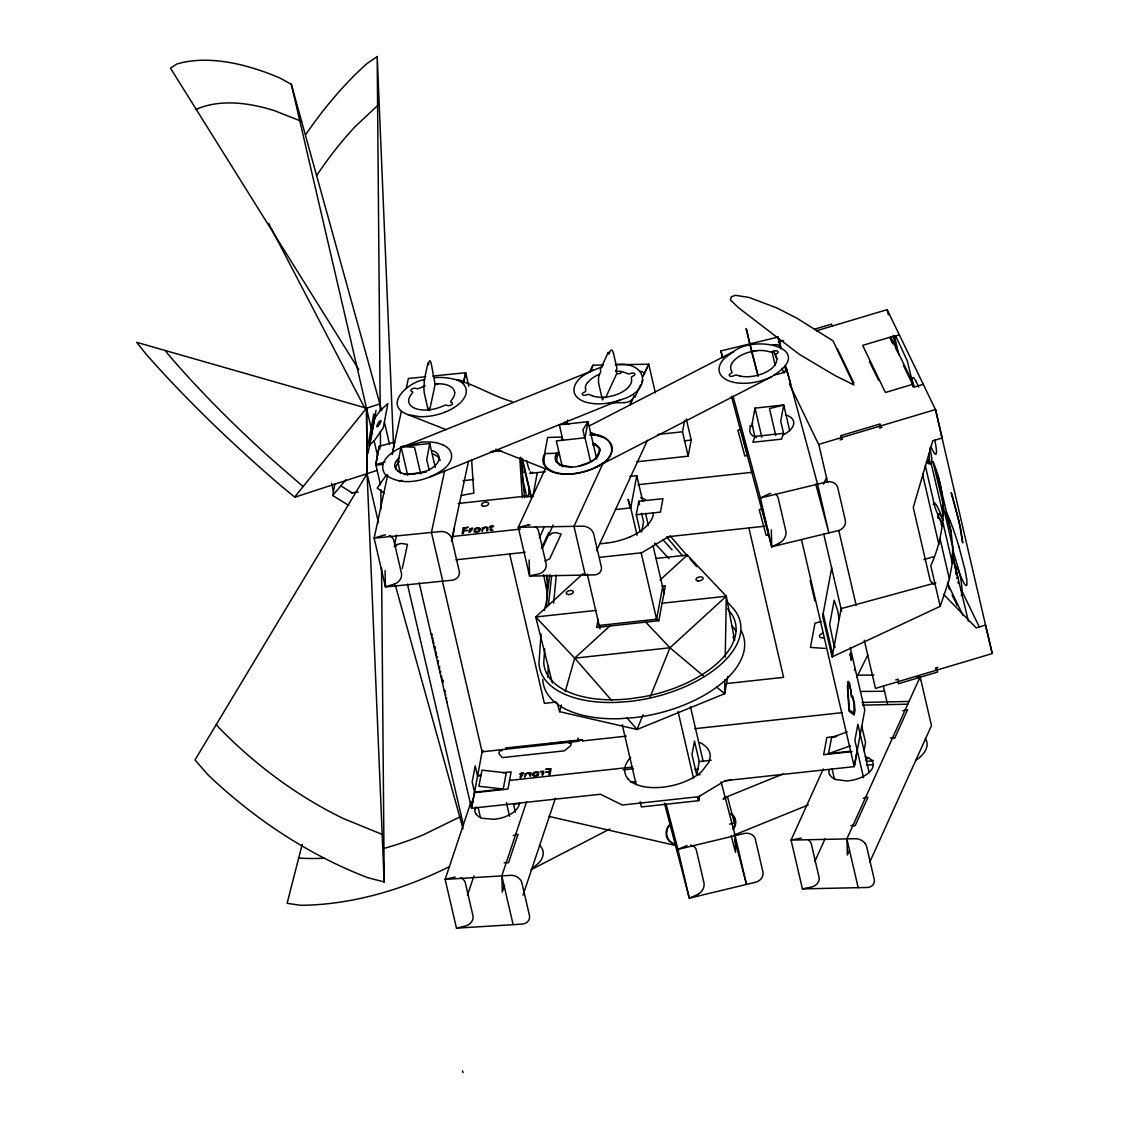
<?xml version="1.0" encoding="UTF-8"?>
<svg xmlns="http://www.w3.org/2000/svg" width="1129" height="1129" viewBox="0 0 1129 1129"><rect width="100%" height="100%" fill="white"/><g stroke="black" fill="none" stroke-linecap="round" stroke-linejoin="round"><path stroke-width="1.5" d="M432.703 637.589L432.986 640.947M436.048 652.026L436.33 655.37M724.86 679.799L724.62 693.728L637.095 729.475L559.575 711.679L557.444 703.226M725.255 657.163L726.3 596.239L687.321 555.059L656.132 558.446M546.619 605.327L547.325 575.381M831.72 567.873L822.66 616.236L832.115 656.909L940.217 606.329L930.762 565.671C945.862 532.944 947.541 494.7 932.935 461.535L943.519 505.453M940.217 606.329L949.39 579.106L952.311 562.99L952.721 547.212L951.112 531.801L938.044 476.142M436.373 652.548L436.358 653.86M547.65 677.188L548.44 666.166M541.045 634.117L538.956 663.231A102.937 53.952 -13.1 0 0 616.349 702.407L629.375 701.462A102.937 53.952 -13.1 0 0 732.213 607.36L726.526 601.037M544.728 648.808L543.769 662.37A98.04 51.384 -13.1 0 0 629.869 698.78L642.443 696.96A98.04 51.384 -13.1 0 0 732.171 614.853L727.669 608.968M483.395 527.92L482.408 527.793A32.205 16.879 -13.1 0 1 482.309 528.428C481.843 535.569 482.252 527.822 485.244 527.497C488.758 526.368 484.962 531.872 487.615 530.856L487.982 527.483L485.145 527.031A2.724 1.425 -13.1 0 0 484.031 527.483L483.41 527.85M553.605 603.168L556.301 575.155M653.338 512.721L653.028 515.84A43.41 22.749 -13.1 0 1 642.711 529.445A43.763 22.933 -13.1 0 1 630.151 536.811M548.384 605.497L551.615 575.903M549.738 574.717L546.309 602.674L544.291 610.464M441.114 675.834L441.368 676.948L441.566 675.904M358.824 369.62L170.451 68.121L176.985 63.958A467.928 182.997 53.7 0 1 279.3 77.732L291.31 84.252L371.173 428.23M463.37 383.55L465.684 372.739L432.689 376.042M699.641 795.79L698.752 800.659L641.357 806.967L640.157 801.816M392.497 453.745L394.656 442.116L379.203 446.265L375.788 464.527L380.473 484.736M626.369 736.136L582.55 740.906L582.691 740.102L579.219 740.469M857.137 751.039L854.216 766.633L725.255 780.661L698.653 796.707L622.262 805.033L600.487 794.237L471.527 808.265L419.169 582.874M348.79 505.467L332.702 495.518L334.861 483.988M367.998 453.35L376.042 410.349M400.499 473.432L398.029 462.763L401.049 446.632L429.74 443.514L426.734 459.63L429.203 470.313M451.896 541.61L454.465 527.85M437.925 661.072L438.094 662.723L438.433 660.902M439.788 666.279C439.379 667.578 438.475 666.533 439.76 668.735M440.211 671.247L440.395 672.771L440.649 671.402M445.842 694.716L445.56 694.984M446.562 697.722L446.534 699.161M529.205 487.926L528.767 494.798L526.721 496.647L522.148 476.988M442.568 581.731L482.083 751.829L471.527 808.265L474.434 792.685L507.923 789.044L511.141 771.841L502.984 772.73M532.747 497.042L537.192 473.234M561.579 440.225L562.171 436.994L547.636 437.487L544.615 453.618L559.165 453.124M503.139 789.566L506.356 772.363M590.566 461.634L585.034 437.798L588.04 421.681L559.349 424.8L562.962 440.395M598.13 619.511L596.634 627.456L658.828 620.682L665.362 585.753L662.088 586.106M629.883 476.382L636.77 475.634L630.73 507.881L637.095 535.273M640.242 531.801L636.262 514.683L638.774 501.248L639.564 504.663M641.667 531.872L643.544 521.781L641.554 513.229M636.925 461.761L688.182 456.187L682.523 431.786L684.626 420.496M599.189 625.438L656.598 619.2L662.624 586.953M688.182 456.187L691.202 440.056L686.291 418.915M755.033 408.119L752.013 424.25L754.849 436.443L752.874 442.258L781.578 439.139L783.554 433.324L780.718 421.117L783.738 405.001L755.033 408.119L761.779 437.149M696.734 774.988L699.232 761.496L694.504 741.16L691.992 754.595L696.72 774.931L700.149 774.621M727.852 676.454L724.62 693.728L716.633 687.011M832.144 656.979L841.161 608.531M828.432 754.172L831.65 736.969M864.038 750.644L865.548 742.586L861.766 726.314M387.713 474.829L374.136 538.166L385.469 586.967L452.814 580.151A9.836 8.129 12.1 0 0 459.291 571.359L451.614 538.335A9.78 8.086 12.1 0 0 449.878 535.217A9.836 8.129 12.1 0 0 441.199 531.491L374.136 538.166L383.606 535.202A9.836 8.284 -29.1 0 1 385.568 534.948M392.059 454.62L401.303 411.492M406.257 388.39L408.388 378.483L425.746 376.747M393.965 584.272L385.539 586.657M394.501 544.841L396.604 535.061M429.754 409.573L435.145 384.439L431.334 364.06A7.338 1.496 84.3 0 0 429.048 362.014L428.441 364.822L427.99 362.846L424.306 379.908L424.151 384.862A7.353 1.496 84.3 0 0 424.702 395.065L428.23 410.279L428.695 408.289L429.232 410.589M438.842 383.493L435.145 384.439M402.263 568.607L407.47 544.361L401.232 543.43L396.702 544.601L396.406 545.956L394.148 546.535M444.657 470.779L431.433 532.436L442.78 581.223M451.445 540.805L468.493 461.295M642.796 379.993L641.964 381.87M302.191 844.309L287.119 903.327L300.681 905.303A467.928 309.233 -58.3 0 0 449.497 866.592M602.265 366.727L407.23 445.094C395.743 448.749 375.491 460.505 385.271 474.575C402.714 487.827 429.161 480.474 445.009 468.154A35.451 18.586 -13.1 0 0 450.485 460.928A35.126 18.417 -13.1 0 0 449.921 450.429A35.451 18.586 -13.1 0 0 443.33 445.052M559.575 711.679L561.466 704.99M565.234 691.611L574.689 658.151L609.787 626.016M530.08 773.21L531.138 772.942A32.205 16.879 -13.1 0 0 530.997 773.563C529.586 782.369 530.037 765.758 524.533 777.274L525.451 773.845L528.57 772.758A2.724 1.425 -13.1 0 1 529.572 772.956L530.051 773.28M502.377 749.529L502.052 750.573L499.667 750.827L498.849 753.537L502.236 757.615L564.429 750.841L570.597 745.733L571.429 743.023L569.03 743.277L569.341 742.233M437.53 657.205L436.598 656.542M501.925 875.582L502.25 892.108L504.48 885.461M471.202 801.378L445.136 879.364L456.469 928.151L513.145 924.693L501.812 875.892L526.594 801.788M467.448 895.325L473.954 875.892M523.052 895.071L555.397 798.358M443.104 682.706L442.201 680.208M643.008 714.77L637.095 729.475L626.694 717.578M650.248 696.791L669.977 647.778L726.3 596.239L734.64 640.199L732.947 637.151M847.004 838.607L847.357 855.006L849.53 850.193M823.239 768.976L791.076 840.089L802.423 888.89L867.679 887.465A9.836 7.776 24.3 0 0 873.394 884.233A9.78 7.734 24.3 0 0 874.283 879.576L866.62 846.552A9.78 7.734 24.3 0 0 865.012 843.307M814.785 861.54L825.017 838.903M869.88 861.879L931.481 725.637L920.149 676.836L916.663 676.906M629.686 405.339L634.258 395.559L634.794 397.436L640.538 384.989M629.728 405.283L632.621 398.974L631.661 400.005A7.409 3.881 -13.1 0 1 624.041 402.644M544.757 469.862L518.282 527.328L529.614 576.115L595.082 574.859A9.836 7.762 24.7 0 0 601.221 570.046A9.78 7.72 24.7 0 0 601.32 566.772L593.642 533.735A9.836 7.748 24.7 0 0 583.467 526.17L518.282 527.328L528.033 525.07M565.643 424.575L567.746 420.016M593.007 365.217L590.058 371.596L593.007 365.217L603.451 365.02M539.366 537.785L544.503 526.664M605.652 397.69L616.73 373.671L616.025 370.608L616.984 368.52L613.456 353.264M541.44 548.327L548.722 532.521L548.779 534.539M542.23 548.765L553.168 525.013M596.521 457.301L600.063 449.61M603.267 462.777L573.984 526.312L585.316 575.113M642.994 376.592L648.709 364.201L615.63 364.808M596.521 550.797L647.425 440.366M535.329 526.608A9.836 8.369 -13.6 0 1 538.434 530.771L546.126 563.794A9.78 8.326 -13.6 0 1 538.392 574.04L529.755 575.804M823.45 484.031L826.541 477.765M854.371 670.203L855.034 668.834M856.925 676.963L867.735 655.074M733.046 828.912C736.503 824.241 735.628 817.156 730.844 813.713M393.442 443.669L377.185 56.45L380.148 403.787L366.53 408.218L367.094 473.63L195.021 759.93L207.821 774.692A467.928 369.733 61.4 0 0 367.871 877.713L384.227 881.961L381.546 567.746M545.392 452.743C533.664 486.599 599.697 473.94 608.446 457.781A35.451 18.586 -13.1 0 0 612.059 450.471A35.126 18.417 -13.1 0 0 608.446 440.663A35.451 18.586 -13.1 0 0 600.078 436.217A35.126 18.417 -13.1 0 0 594.743 435.117M386.231 475.182L377.199 488.109L384.255 493.175M434.072 643.093L433.24 642.105M671.021 823.535C663.499 829.9 666.181 842.474 675.819 844.887M928.857 462.184A48.124 4.826 73.4 0 0 931.298 464.428L931.848 458.854L930.014 447.592M961.386 595.519A48.124 4.826 73.4 0 0 961.739 595.505C963.418 579.544 955.967 563.23 952.453 547.664M294.768 496.915L366.53 408.19L136.694 342.327L145.966 354.012A467.928 123.625 37.7 0 0 279.766 484.793L294.796 497.197L377.142 470.37M374.532 418.407L380.219 410.589L387.854 403.533L383.324 427.722L374.687 440.141L369.508 445.292M332.702 495.518L345.869 479.797M603.493 397.93L602.491 399.948L598.949 384.735A7.353 2.357 89 0 1 598.793 376.606A7.353 2.357 89 0 1 599.443 374.475L600.741 371.653L600.332 369.479L608.291 352.22L608.813 354.125L610.126 351.274A7.338 2.357 89 0 1 613.442 353.25M377.961 105.209L355.099 126.674A414.795 215.851 -80.4 0 0 316.557 175.658M583.072 573.617L535.711 616.97L552.335 682.932M660.028 580.038L687.321 555.059M938.128 517.646L940.189 519.298L943.407 526.072M532.846 472.232L532.098 472.868A22.651 4.318 83.8 0 1 530.39 471.767M916.254 759.958C922.887 755.781 930.733 746.636 925.343 738.606M531.434 869.288L539.464 862.316A35.451 18.586 -13.1 0 0 543.049 855.006A35.126 18.417 -13.1 0 0 539.408 845.212M377.241 56.549L366.925 63.591A467.928 243.497 -80.4 0 0 305.733 134.534M733.554 351.556L724.423 358.359A35.408 18.558 -13.1 0 0 719.61 372.683A35.14 18.417 -13.1 0 0 724.536 378.61A35.14 18.417 -13.1 0 0 733.765 382.336A35.408 18.558 -13.1 0 0 751.886 382.717A35.126 18.403 -13.1 0 0 770.909 377.086C819.075 348.551 755.16 333.986 733.554 351.556L589.521 425.802M196.333 109.555L197.914 108.596A414.795 162.209 53.7 0 1 274.587 110.698L301.641 121.396M770.909 377.086L595.533 467.448M609.886 828.982L531.152 869.669M593.134 369.832L582.592 376.013A35.408 18.558 -13.1 0 0 573.955 390.394A35.14 18.417 -13.1 0 0 584.483 401.698A35.408 18.558 -13.1 0 0 601.404 403.787A35.126 18.403 -13.1 0 0 620.908 399.737C653.804 390.479 646.959 360.278 615.319 364.611M545.053 561.057L549.767 558.7L561.127 534.088L555.778 532.535L551.361 533.311L550.74 534.68L548.525 535.075M459.771 817.001L423.968 834.529A414.795 274.121 -58.3 0 1 383.973 848.387M731.451 396.364L771.728 546.803L779.335 543.105M698.061 894.309L689.283 898.19L664.445 803.142M422.556 386.937L418.139 388.672A3.034 1.595 -13.1 0 1 416.234 388.531L416.036 388.447A3.034 1.581 -13.1 0 0 411.916 389.011A3.034 1.581 -13.1 0 0 411.549 391.311L411.972 391.495A3.034 1.595 -13.1 0 1 412.762 392.398L410.815 395.108A23.554 12.348 -13.1 0 0 408.67 401.275A23.356 12.236 -13.1 0 0 415.162 408.416A23.356 12.236 -13.1 0 0 430.078 409.7M733.864 835.164L808.279 804.949M620.908 399.737L430.078 476.96M723.703 798.09L783.046 774.014M723.124 799.276L725.397 798.358M729.63 824.142L731.888 823.224M687.025 845.494L677.95 849.403L689.283 898.19L756.204 882.074A9.78 8.326 -14.6 0 0 763.021 872.294L755.357 839.27A9.78 8.326 -14.6 0 0 753.72 836.208A9.836 8.369 -14.6 0 0 743.87 833.555L677.95 849.403L666.039 803.82M666.562 537.799L670.019 536.515M403.067 446.788L420.962 442.342M847.187 731.945L831.551 737.505L834.924 737.138M850.419 745.846L828.531 753.622L850.49 751.237M815.18 328.991L831.537 324.108L832.017 326.14M778.333 342.172L783.681 340.577M816.45 330.783L887.154 309.656L935.447 409.502L992.137 653.479M913.46 384.1L890.682 337.007L862.641 345.389L885.418 392.483L913.46 384.1L913.954 386.33M899.347 334.861L889.991 337.642L892.983 343.823M923.268 384.297L913.911 387.092L903.454 365.457M840.018 439.915L842.347 439.209L841.98 437.417M882.074 427.355L879.731 428.046L879.378 426.254M923.804 559.631L933.937 556.611M895.763 679.898L898.105 679.192L898.67 681.408M937.818 667.338L935.489 668.029L936.054 670.231M424.885 379.654C409.22 381.094 381.898 405.099 408.021 414.653L446.237 429.712M821.305 621.486L814.983 623.236L810.453 647.411L825.257 648.441M841.204 608.602L935.87 582.79M385.074 462.057L375.788 464.541L379.203 446.265L379.88 449.173M758.138 376.169L746.156 328.511L751.66 352.135L755.089 350.724M722.461 357.653L720.895 350.921L778.05 337.077L781.07 348.325M773.873 375.11L780.224 373.572A7.409 3.881 -13.1 0 0 786.221 369.677L786.461 368.717L817.551 484.158L828.898 532.944L815.787 484.129M740.257 429.627L737.886 430.205L744.815 456.031L747.2 455.453L747.144 453.35M761.595 509.066L759.21 509.645L766.154 535.456L768.524 534.878M770.684 493.458A9.78 7.649 -52.7 0 0 768.92 493.937L760.396 498.002L771.728 546.803L838.903 530.447A9.78 8.326 -15 0 0 845.367 520.497L837.69 487.46A9.78 8.326 -15 0 0 835.954 484.468A9.836 8.369 -15 0 0 827.289 481.829L760.396 498.002L733.06 396.223M456.469 928.151L466.192 925.766A9.78 8.326 -14.9 0 0 473.009 915.972L465.346 882.949A9.836 8.369 -14.9 0 0 460.858 877.812M578.514 466.221L590.453 462.001A22.439 11.756 -13.1 0 0 598.158 455.368M725.27 797.864L727.64 797.286L734.4 823.154L732.029 823.718M513.229 835.559L515.473 835.065M504.127 862.782L506.371 862.288M802.423 888.89L812.203 886.858A9.836 8.355 -7.3 0 0 818.835 880.818A9.78 8.326 -7.3 0 0 819.075 877.388L811.412 844.365A9.78 8.326 -7.3 0 0 809.775 841.274A9.836 8.355 -7.3 0 0 808.477 840.061M455.185 877.007L445.136 879.364L510.463 875.356A9.836 7.974 18.5 0 1 520.243 879.576A9.78 7.931 18.5 0 1 521.866 882.793L529.529 915.831A9.78 7.931 18.5 0 1 522.826 924.03L513.681 924.651M902.791 710.748L904.992 710.339M890.414 738.098L892.63 737.703M863.205 798.288L865.407 797.878M850.843 825.638L853.044 825.243M593.191 445.503L596.126 444.981M724.324 781.127L731.338 779.998M801.209 838.113L791.076 840.089L855.373 838.734A9.836 7.776 24.3 0 1 865.012 843.307M697.905 796.806L698.653 796.707M585.034 437.798L556.329 440.931L562.313 466.672M490.692 451.642L500.951 450.527M490.917 451.868L499.611 450.923M375.844 465.148L382.844 464.386M657.981 434.453L682.523 431.786M684.188 440.818L691.202 440.056M404.238 474.589L426.183 472.204M754.849 436.443L783.554 433.324M398.876 480.785L402.263 480.418M351.274 492.837L358.105 492.089M463.102 480.672L473.587 479.529M529.557 473.446L545.293 471.724M461.422 495.462L473.841 493.091L471.612 459.574M458.176 503.492L526.015 496.111L525.86 496.915L532.874 496.153M638.054 484.708L752.013 472.303M638.788 501.304L662.949 498.665L660.437 512.1L636.276 514.739M615.545 509.532L630.73 507.881L628.105 499.258L630.095 507.824M452.856 536.444L520.511 529.092M455.961 559.801L525.07 552.293M764.686 526.213L668.58 536.67L641.766 552.758L600.275 557.26M596.437 610.366L535.711 616.97L574.689 658.151L611.664 700.417M662.102 603.225L726.3 596.239M574.689 658.151L669.977 647.778L703.296 675.791M556.357 702.055L544.39 703.367L509.786 554.395M727.203 683.468L783.582 677.344L748.979 528.372M509.631 748.047L506.159 748.428L506.004 749.233L505.721 748.005L582.254 739.678L582.55 740.906M516.588 747.285L520.074 746.904M527.031 746.156L530.503 745.775M537.46 745.013L540.946 744.646M546.168 744.067L551.389 743.503M556.597 742.938L561.819 742.374M568.776 741.612L572.262 741.231M482.083 751.829L578.909 741.203L577.977 737.943M694.744 728.699L841.994 712.667M477.652 775.482L481.025 775.115M836.716 736.418L826.865 737.491L823.648 754.68L852.07 751.589M480.94 775.651L477.553 776.018L475.196 765.857L472.176 781.974L474.547 792.149L503.238 789.016L478.922 786.278L481.942 770.147L506.258 772.899M509.532 780.435L632.692 767.043M623.053 769.837L633.298 768.722M699.246 761.553L711.199 760.254M694.66 769.512L698.032 769.145M630.786 782.171L635.909 781.607M434.496 377.665C462.382 375.167 486.317 394.458 512.284 401.656M513.596 804.003L519.693 803.636M515.643 834.514L518.013 834.373L508.544 862.683L506.187 862.824M621.67 371.483L620.216 373.586L616.73 373.671M749.839 426.014L752.817 425.901M861.949 702.45L909.014 701.448M862.457 705.145L907.772 704.186M905.246 709.802L907.575 709.746L894.704 738.197L892.376 738.253M866.437 764.94L872.788 764.799M865.661 797.328L867.989 797.286L855.119 825.736L852.79 825.779M609.392 402.898L624.069 402.63M856.77 675.17L873.902 675.043M860.552 691.428L884.529 691.273M589.832 434.792C610.309 432.012 620.724 453.745 601.672 463.878C586.6 473.559 566.419 477.652 549.527 470.384L495.73 449.201M571.613 466.969L560.915 465.092A22.439 11.756 -13.1 0 1 555.651 459.799M873.394 760.466L872.759 760.41A3.034 1.595 -13.1 0 0 870.699 760.791L870.106 761.017A3.02 1.581 -13.1 0 1 866.395 760.664A3.02 1.581 -13.1 0 1 868.032 758.335L868.286 758.222A3.034 1.595 -13.1 0 0 868.893 757.926M419.339 416.601L408.021 414.653M298.733 857.814L301.979 858.252A414.795 274.121 -58.3 0 0 324.051 858.223M548.821 816.38L674.973 845.339M835.432 779.476L846.51 780.929A22.439 11.756 -13.1 0 0 854.978 779.603A22.622 11.854 -13.1 0 0 865.971 774.847A22.453 11.77 -13.1 0 0 872.167 761.144M739.989 375.943L736.108 375.068A3.034 1.595 -13.1 0 0 734.062 375.618L733.525 375.886A3.02 1.581 -13.1 0 1 729.588 375.901A3.02 1.581 -13.1 0 1 730.618 373.558L730.858 373.431A3.034 1.595 -13.1 0 0 732.058 372.316L731.14 369.903A23.554 12.348 -13.1 0 1 731.479 363.933M590.227 432.336L602.9 437.389M564.528 422.232L569.256 424.081M382.181 834.402L343.442 818.581A414.795 327.749 61.4 0 1 219.322 728.078L216.274 724.592M592.612 443.048L595.505 444.36L599.019 447.917A22.651 11.869 -13.1 0 1 598.088 455.41M592.175 395.672L588.759 394.402A3.034 1.595 -13.1 0 0 586.685 394.783L586.106 395.023A3.02 1.581 -13.1 0 1 582.395 394.656A3.02 1.581 -13.1 0 1 584.046 392.327L584.3 392.215A3.034 1.595 -13.1 0 0 585.753 391.17L585.584 388.602M552.716 471.626L546.055 467.477L543.91 464.485A35.451 18.586 -13.1 0 1 544.615 453.957M676.299 845.381L668.862 840.752M655.737 619.115L658.828 620.682M340.972 485.936L352.587 493.133M303.108 486.599L268.758 456.666A414.795 109.584 37.7 0 1 167.29 353.25L165.06 350.456M435.187 648.949L434.637 646.423M933.895 584.455L930.268 580.729L913.262 507.528L932.752 440.832L942.094 438.038L935.631 409.531L818.624 444.403L789.496 384.17M943.562 594.376L976.204 627.879L985.546 625.099L992.306 653.522L875.483 688.408L864.292 640.284M645.689 622.121L669.977 647.778M435.131 649.655L434.383 646.225M654.622 543.105L668.989 558.643M662.709 539.479L672.094 549.908M670.245 536.021L687.505 556.004M689.805 558.672L696.72 566.673M666.59 536.868L682.495 555.736M931.298 464.428L931.115 464.217A30.991 3.105 73.4 0 1 929.506 461.916L928.546 460.011M628.373 779.335L625.762 775.623L624.619 771.375L625.099 766.69A43.41 22.749 -13.1 0 1 630.674 757.376M880.112 425.083L880.592 425.887M840.851 436.81L841.331 437.615L840.752 435.695L880.013 423.968L880.479 426M431.828 634.724L431.532 633.595L431.814 635.853M268.688 223.373L270.226 226.336M270.988 227.818L364.752 407.964M869.358 361.322L878.475 380.163M961.259 589.663L979.196 626.75M837.238 348.551L853.877 382.929M947.429 583.185L963.122 615.63M952.086 595.011L954.936 600.91M955.698 602.477L957.223 605.61M773.393 350.893L777.218 358.824M781.818 368.336L784.119 373.078M850.701 378.13L833.033 340.831L796.806 318.166L776.71 307.878L749.021 297.435L735.445 295.318L731.352 296.744L730.435 299.947L738.592 307.808L799.163 354.238L835.135 375.618L853.849 384.933L853.256 383.677M851.083 379.062L851.562 380.092M852.141 381.306L852.734 382.548M943.04 520.441L942.503 519.284A40.319 4.036 73.4 0 0 938.891 513.596L937.987 514.147L937.959 518.126M936.633 668.354L937.268 669.878M697.524 797.37L698.752 800.659L697.948 797.243M956.715 577.85L956.969 578.556M945.792 511.945L951.112 531.801M462.509 1070.941L463.031 1072.55M463.144 382.011L463.426 382.886L465.684 372.739L468.817 386.203M746.721 330.162L747.102 331.87M959.029 547.085L964.561 568.099M952.537 553.408L957.829 578.175M291.31 84.252L381.715 410.561M395.362 585.358L463.059 828.813M785.713 365.881L790.752 384.368M751.66 352.135L758.095 375.689M720.895 350.921L722.715 357.681M740.638 429.147L746.706 451.727M761.976 508.572L765.871 523.094M766.746 526.326L768.482 532.775M735.064 835.375L746.481 884.459L734.57 838.875M721.064 781.79L735.148 835.658L735.558 852.466L731.126 835.545M957.999 581.872L958.394 583.495M968.428 621.331L956.009 569.778M943.435 515.882L930.988 462.608M374.038 440.536L377.495 455.396M943.265 506.554L952.721 547.212M942.87 522.332L952.311 562.99M925.286 465.628L935.08 507.669L938.001 515.247A44.214 4.431 73.4 0 1 942.39 525.677M898.853 354.958L895.692 341.311A14.635 1.355 73.6 0 1 894.93 335.623M887.154 309.656L888.354 314.793M893.124 335.341L896.694 350.752M939.949 538.434L949.39 579.106M890.682 337.007L891.868 342.158M922.548 474.222L938.891 544.531M947.654 582.268L949.249 589.126M937.169 669.991L937.634 672.023L898.374 683.751L897.908 681.718M883.4 686.39L887.549 704.284M818.793 444.431L827.684 482.647M838.819 530.63L856.205 605.454M780.788 348.861L778.05 337.077L780.478 346.434L779.772 345.7A7.338 3.853 -13.1 0 0 772.561 345.022M784.697 365.683L786.264 372.415M823.676 533.819L841.655 611.212M850.208 647.439L864.786 710.197L854.23 766.577L801.534 539.803M839.157 619.285L837.704 610.62L834.176 600.289L829.66 624.478L834.119 646.155M771.926 351.429L775.115 365.175M789.693 430.615L783.738 405.001L769.484 408.585L775.722 435.427M869.132 772.561L857.899 724.211L854.879 740.342L863.572 777.74M834.373 644.814L835.008 647.524M823.168 613.555L832.623 654.227M810.156 580.645L814.884 600.967M832.101 768.948L834.472 779.165M858.195 887.704L846.863 838.918L920.149 676.836L920.248 680.053M655.356 392.807L648.709 364.201L643.883 374.489L643.855 373.572A7.338 3.853 -13.1 0 0 640.199 371.258M636.77 475.634L642.74 501.318M645.52 513.3L648.3 525.295M653.084 545.843L664.219 593.798M690.468 706.754L703.198 761.567M641.074 552.406L656.598 619.2M678.063 711.609L693.573 778.403M596.747 459.122L588.04 421.681L582.874 429.867L584.85 438.377M587.249 574.068L599.979 628.867M622.248 724.719L636.177 784.683M522.374 458.572L531.378 497.31M531.067 497.113L521.937 459.305M429.74 443.514L435.3 467.42M513.399 803.636L515.388 812.174M506.413 802.634L509.574 816.253M420.75 474.039L414.512 447.211L401.049 446.632L407.696 475.295M478.103 807.461L480.474 817.678M384.481 422.429L389.59 444.459M442.018 679.714L441.778 678.684A7.804 1.482 83.8 0 0 441.82 678.501A14.564 2.78 83.8 0 0 441.989 677.753M447.112 701.659L447.366 702.788M407.428 584.159L463.37 824.862M366.53 408.218L367.08 473.63L378.511 522.769M331.545 483.311L333.436 491.44M913.601 386.838L907.377 361.153L895.974 336.442A14.635 1.355 73.6 0 0 895.466 335.652M444.713 690.468L444.897 691.23A3.768 0.72 83.8 0 0 445.122 691.865L444.897 692.176A4.897 0.931 83.8 0 1 444.572 690.892L444.473 690.299M529.148 487.601L529.416 488.857M483.014 750.418L483.24 751.604M546.605 575.042L548.285 583.693M543.656 574.661L546.986 591.822M522.374 469.452L521.965 467.11L524.449 497.677M522.685 471.71L522.84 472.614L520.751 457.203M442.356 680.222L442.78 681.62L442.878 680.138M913.051 386.697L912.472 382.562A40.178 4.022 73.4 0 1 912.571 377.947A39.811 3.994 73.4 0 1 915.788 380.967M519.806 457.88L522.346 497.72M367.094 473.63L384.17 881.862M529.12 560.04L529.614 576.115M771.319 529.981L771.728 546.803M385.074 570.611L385.469 586.967M380.148 403.787L380.205 410.688M380.374 431.391L380.515 446.915M380.882 489.788L381.037 508.756M690.623 845.141A9.78 7.847 -47.3 0 1 696.381 850.151L704.044 883.188A9.78 7.847 -47.3 0 1 698.103 894.267M519.269 803.1A22.453 11.77 -13.1 0 1 513.102 812.513A22.622 11.854 -13.1 0 1 502.504 817.65A22.439 11.756 -13.1 0 1 494.036 819.287L482.563 818.342A22.651 11.869 -13.1 0 1 475.944 813.84M475.309 809.366A22.453 11.77 -13.1 0 1 476.128 806.91M475.859 813.84A22.622 11.854 -13.1 0 1 474.999 809.38M749.91 376.634A23.554 12.348 -13.1 0 1 739.862 376.013M757.277 350.583A23.554 12.348 -13.1 0 1 767.311 351.218L771.248 352.121A3.034 1.595 -13.1 0 0 773.28 351.556L773.831 351.288A3.034 1.595 -13.1 0 1 777.768 351.288A3.034 1.595 -13.1 0 1 776.738 353.631L776.625 353.687A3.034 1.595 -13.1 0 0 775.298 354.873L776.202 357.272A23.554 12.348 -13.1 0 1 773.802 366.361A23.356 12.236 -13.1 0 1 766.125 372.076A23.356 12.236 -13.1 0 1 750.037 376.578M590.241 434.623A35.451 18.586 -13.1 0 1 594.616 435.032M731.62 364.018A23.356 12.236 -13.1 0 1 757.404 350.724M598.553 454.648A22.439 11.77 -13.1 0 1 594.461 459.32A22.651 11.869 -13.1 0 1 559.998 464.795M560.365 464.696A22.439 11.77 -13.1 0 1 558.008 463.088M555.708 456.836A22.439 11.77 -13.1 0 1 557.994 452.221M593.487 443.429A22.439 11.77 -13.1 0 1 599.654 450.796M557.641 463.186A22.651 11.869 -13.1 0 1 557.049 452.955M779.363 543.063A9.78 7.649 -52.7 0 0 785.84 531.025L778.163 498.002A9.78 7.649 -52.7 0 0 775.341 494.248M785.417 414.865A22.453 11.77 -13.1 0 1 783.724 434.609M756.529 437.727A22.453 11.77 -13.1 0 1 752.733 423.615M835.587 779.391A22.453 11.77 -13.1 0 1 829.744 774.579M829.448 774.621A22.622 11.854 -13.1 0 1 829.194 770.049M865.336 756.726A22.622 11.854 -13.1 0 1 872.195 761.087M529.473 470.101A22.651 4.318 83.8 0 1 526.763 460.872M966.579 578.655A40.122 4.022 73.4 0 1 965.549 585.245A39.825 3.994 73.4 0 1 956.898 566.264M964.561 568.127A39.825 3.994 73.4 0 1 966.579 578.711M942.828 510.971A40.178 4.022 73.4 0 1 943.082 509.306M946.328 512.34A40.178 4.022 73.4 0 1 950.223 521.033M952.439 526.876A40.178 4.022 73.4 0 1 959.1 547.212M930.846 446.35A39.825 3.994 73.4 0 0 935.913 454.197A40.122 4.022 73.4 0 0 936.068 447.31A39.825 3.994 73.4 0 0 934.713 439.816M915.817 380.995A40.178 4.022 73.4 0 1 918.653 387.106M950.195 521.019A39.811 3.994 73.4 0 1 952.382 526.749M926.5 461.38A44.214 4.431 73.4 0 0 928.871 463.694A44.61 4.474 73.4 0 0 929.534 460.42A44.214 4.431 73.4 0 0 928.744 453.759M952.297 555.891A44.214 4.431 73.4 0 1 955.953 569.623M940.979 524.209A26.475 2.653 73.4 0 1 941.896 525.564M952.269 555.002A26.475 2.653 73.4 0 1 953.469 559.659L954.485 564.048A26.475 2.653 73.4 0 1 955.473 569.242M955.656 570.625A26.475 2.653 73.4 0 1 955.727 574.082M961.569 595.279A30.991 3.105 73.4 0 1 961.315 595.039M933.302 504.607A48.491 4.855 73.4 0 1 934.741 503.082A48.11 4.826 73.4 0 1 938.157 508.332A48.745 4.883 73.4 0 1 940.245 512.834A48.124 4.826 73.4 0 1 943.265 520.286M643.544 786.588A43.848 22.989 -13.1 0 1 628.232 779.306M643.685 786.603A43.424 22.763 -13.1 0 0 658.715 787.52A43.848 22.989 -13.1 0 0 675.41 784.824A43.424 22.763 -13.1 0 0 690.299 779.151A43.819 22.975 -13.1 0 0 701.899 771.333L708.857 762.216L710.141 757.446A43.41 22.749 -13.1 0 0 704.595 745.549A43.819 22.975 -13.1 0 0 700.065 742.614M734.033 816.549A35.126 18.417 -13.1 0 1 734.626 827.035A35.451 18.586 -13.1 0 1 733.3 829.49M669.088 840.752A35.451 18.586 -13.1 0 1 666.533 830.845M668.128 827.063A35.451 18.586 -13.1 0 1 670.936 823.295M731.253 813.529A35.451 18.586 -13.1 0 1 734.019 816.479M394.007 584.243A9.78 8.242 -29.1 0 0 401.458 573.292L393.767 540.269A9.836 8.284 -29.1 0 0 389.195 535.499M457.062 380.191A7.338 3.853 -13.1 0 1 463.13 381.997M395.686 468.648A22.665 11.883 -13.1 0 1 397.549 463.751A22.439 11.77 -13.1 0 1 399.581 461.422M437.897 456.568A22.665 11.883 -13.1 0 1 440.098 460.618M432.619 453.914A22.439 11.77 -13.1 0 1 437.487 456.652M601.291 397.309A23.554 12.348 -13.1 0 1 592.033 395.729M585.415 388.616A23.554 12.348 -13.1 0 1 587.461 382.463M615.7 371.018A23.554 12.348 -13.1 0 1 624.958 372.612L628.401 373.911A3.034 1.595 -13.1 0 0 630.462 373.53L631.055 373.29A3.034 1.595 -13.1 0 1 634.766 373.657A3.034 1.595 -13.1 0 1 633.115 375.985L633.002 376.042A3.034 1.595 -13.1 0 0 631.407 377.142L631.577 379.711A23.554 12.348 -13.1 0 1 626.694 388.898A23.356 12.236 -13.1 0 1 601.475 397.239M438.673 443.471A35.126 18.417 -13.1 0 1 443.372 445.165M420.877 442.243A35.451 18.586 -13.1 0 1 438.546 443.33M587.772 382.519A23.356 12.236 -13.1 0 1 599.471 374.292M432.407 450.556A22.453 11.77 -13.1 0 1 438.814 460.053A22.622 11.854 -13.1 0 1 436.02 464.711A22.439 11.756 -13.1 0 1 426.875 470.864L414.428 474.124A22.622 11.854 -13.1 0 1 397.563 470.864M397.888 470.779A22.453 11.77 -13.1 0 1 396.138 468.902M395.771 462.213A22.453 11.77 -13.1 0 1 399.243 457.64M395.813 468.972A22.622 11.854 -13.1 0 1 395.46 462.227M731.592 625.41A98.04 51.384 -13.1 0 1 735.953 631.111M741.273 630.871A102.937 53.952 -13.1 0 1 633.143 717.734L620.131 718.679A102.937 53.952 -13.1 0 1 542.739 679.503M422.613 386.894A23.554 12.348 -13.1 0 1 425.21 385.963M434.707 383.973A23.554 12.348 -13.1 0 1 438.715 383.775A23.356 12.236 -13.1 0 1 454.648 392.567M444.53 412.339A35.408 18.558 -13.1 0 1 419.226 416.672M457.682 380.163A35.126 18.403 -13.1 0 1 465.924 388.447A35.408 18.558 -13.1 0 1 463.426 399.2A35.14 18.417 -13.1 0 1 455.82 406.44A35.14 18.417 -13.1 0 1 444.643 412.268M454.691 392.582A23.554 12.348 -13.1 0 1 452.56 398.749L450.598 401.458A3.034 1.595 -13.1 0 0 451.388 402.361L451.812 402.545A3.02 1.581 -13.1 0 1 451.445 404.845A3.02 1.581 -13.1 0 1 447.324 405.41L447.225 405.367A3.034 1.595 -13.1 0 0 445.235 405.184L440.804 406.92A23.554 12.348 -13.1 0 1 430.022 409.742M666.308 830.845A35.126 18.417 -13.1 0 1 667.86 827.134M824.466 637.617A4.417 2.314 -13.1 0 1 819.513 636.474A4.417 2.314 -13.1 0 1 823.112 633.186M630.292 536.727A43.41 22.749 -13.1 0 1 606.4 543.091M640.665 497.536A43.763 22.933 -13.1 0 1 645.802 499.978M606.245 543.19A43.438 22.763 -13.1 0 1 599.626 543.628M528.033 525.07A9.836 8.369 -13.6 0 1 530.051 524.957M560.534 465.43A22.651 11.869 -13.1 0 1 557.303 461.86A22.439 11.77 -13.1 0 1 556.795 459.686A22.651 11.869 -13.1 0 1 558.234 454.775M593.021 444.191A22.439 11.77 -13.1 0 1 599.781 448.552M850.109 654.552L851.322 660.409L850.546 653.098L850.109 654.552M490.296 529.501C489.972 531.66 494.883 529.727 492.046 529.938C488.236 526.354 498.242 526.481 491.002 525.705L489.647 527.045L490.776 526.947L490.296 529.501M538.166 773.421L535.852 775.651A1.962 1.03 -13.1 0 1 534.553 775.609L533.636 774.494A4.333 2.272 -13.1 0 1 533.918 773.619L536.204 772.349L538.166 773.421M542.357 772.843C541.031 777.514 544.079 774.621 543.698 771.799A34.039 17.838 -13.1 0 1 543.853 771.206L540.452 771.53L542.357 772.843M532.521 774.353L532.888 775.623A3.316 1.736 -13.1 0 0 534.243 776.159L536.698 775.948A3.147 1.651 -13.1 0 0 538.321 775.143L538.815 772.321A3.26 1.708 -13.1 0 0 537.376 771.841L535.386 772.01A3.105 1.623 -13.1 0 0 533.664 772.758L532.521 774.353M480.446 529.148L479.557 530.983A3.316 1.736 -13.1 0 1 477.934 531.858L475.464 532.168A3.147 1.651 -13.1 0 1 474.081 531.688L474.646 528.852A3.26 1.708 -13.1 0 1 476.325 528.047L478.329 527.779A3.105 1.623 -13.1 0 1 479.839 528.174L480.446 529.148M521.626 774.028C518.169 778.883 521.217 779.137 522.741 773.915L523.955 773.365L522.021 772.589L519.735 774.198L521.626 774.028M470.807 528.697C476.748 524.957 465.882 537.87 469.749 529.416A34.039 17.838 -13.1 0 0 469.833 528.809L470.807 528.697M474.801 530.164L476.466 531.674A1.962 1.03 -13.1 0 0 477.821 531.35L479.204 529.981A4.333 2.272 -13.1 0 0 479.246 529.12L476.805 528.414L474.801 530.164M848.218 681.422L847.371 686.065L849.079 711.355L854.173 714.925L855.006 710.296L854.385 703.254L852.804 696.522L851.591 695.436L849.601 682.946L848.218 681.422M848.472 683.243L847.78 687.081L849.318 709.929L853.905 713.147L854.103 703.706L852.776 698.061L851.351 696.776L850.899 690.115L848.472 683.243M373.784 414.287L368.548 442.229L369.493 446.294L374.729 418.351L373.784 414.287M463.229 527.85L462.142 533.622L463.271 533.509L463.765 530.842L467.505 530.432L463.864 530.32L464.245 528.259L468.408 527.285L463.229 527.85M545.914 769.301L549.865 769.385L549.484 771.432L545.646 772.363L549.386 771.954L548.892 774.635L550.006 774.508L551.093 768.736L545.914 769.301M952.537 496.746L951.182 492.653L958.803 520.638L962.712 542.922L960.581 527.864L952.537 496.746M698.032 580.927A3.669 1.919 -13.1 0 0 703.141 578.119A3.669 1.919 -13.1 0 0 697.468 577.639A3.669 1.919 -13.1 0 0 698.032 580.927M568.31 594.546A3.669 1.919 -13.1 0 0 573.419 591.751A3.669 1.919 -13.1 0 0 567.746 591.257A3.669 1.919 -13.1 0 0 568.31 594.546M378.3 425.887A3.669 0.861 -58.2 0 0 380.925 420.567A3.669 0.861 -58.2 0 0 377.495 424.363A3.669 0.861 -58.2 0 0 378.3 425.887M483.268 506.187A3.683 1.933 -13.1 0 0 488.702 503.605A3.683 1.933 -13.1 0 0 483.297 502.772A3.683 1.933 -13.1 0 0 483.268 506.187"/></g></svg>
